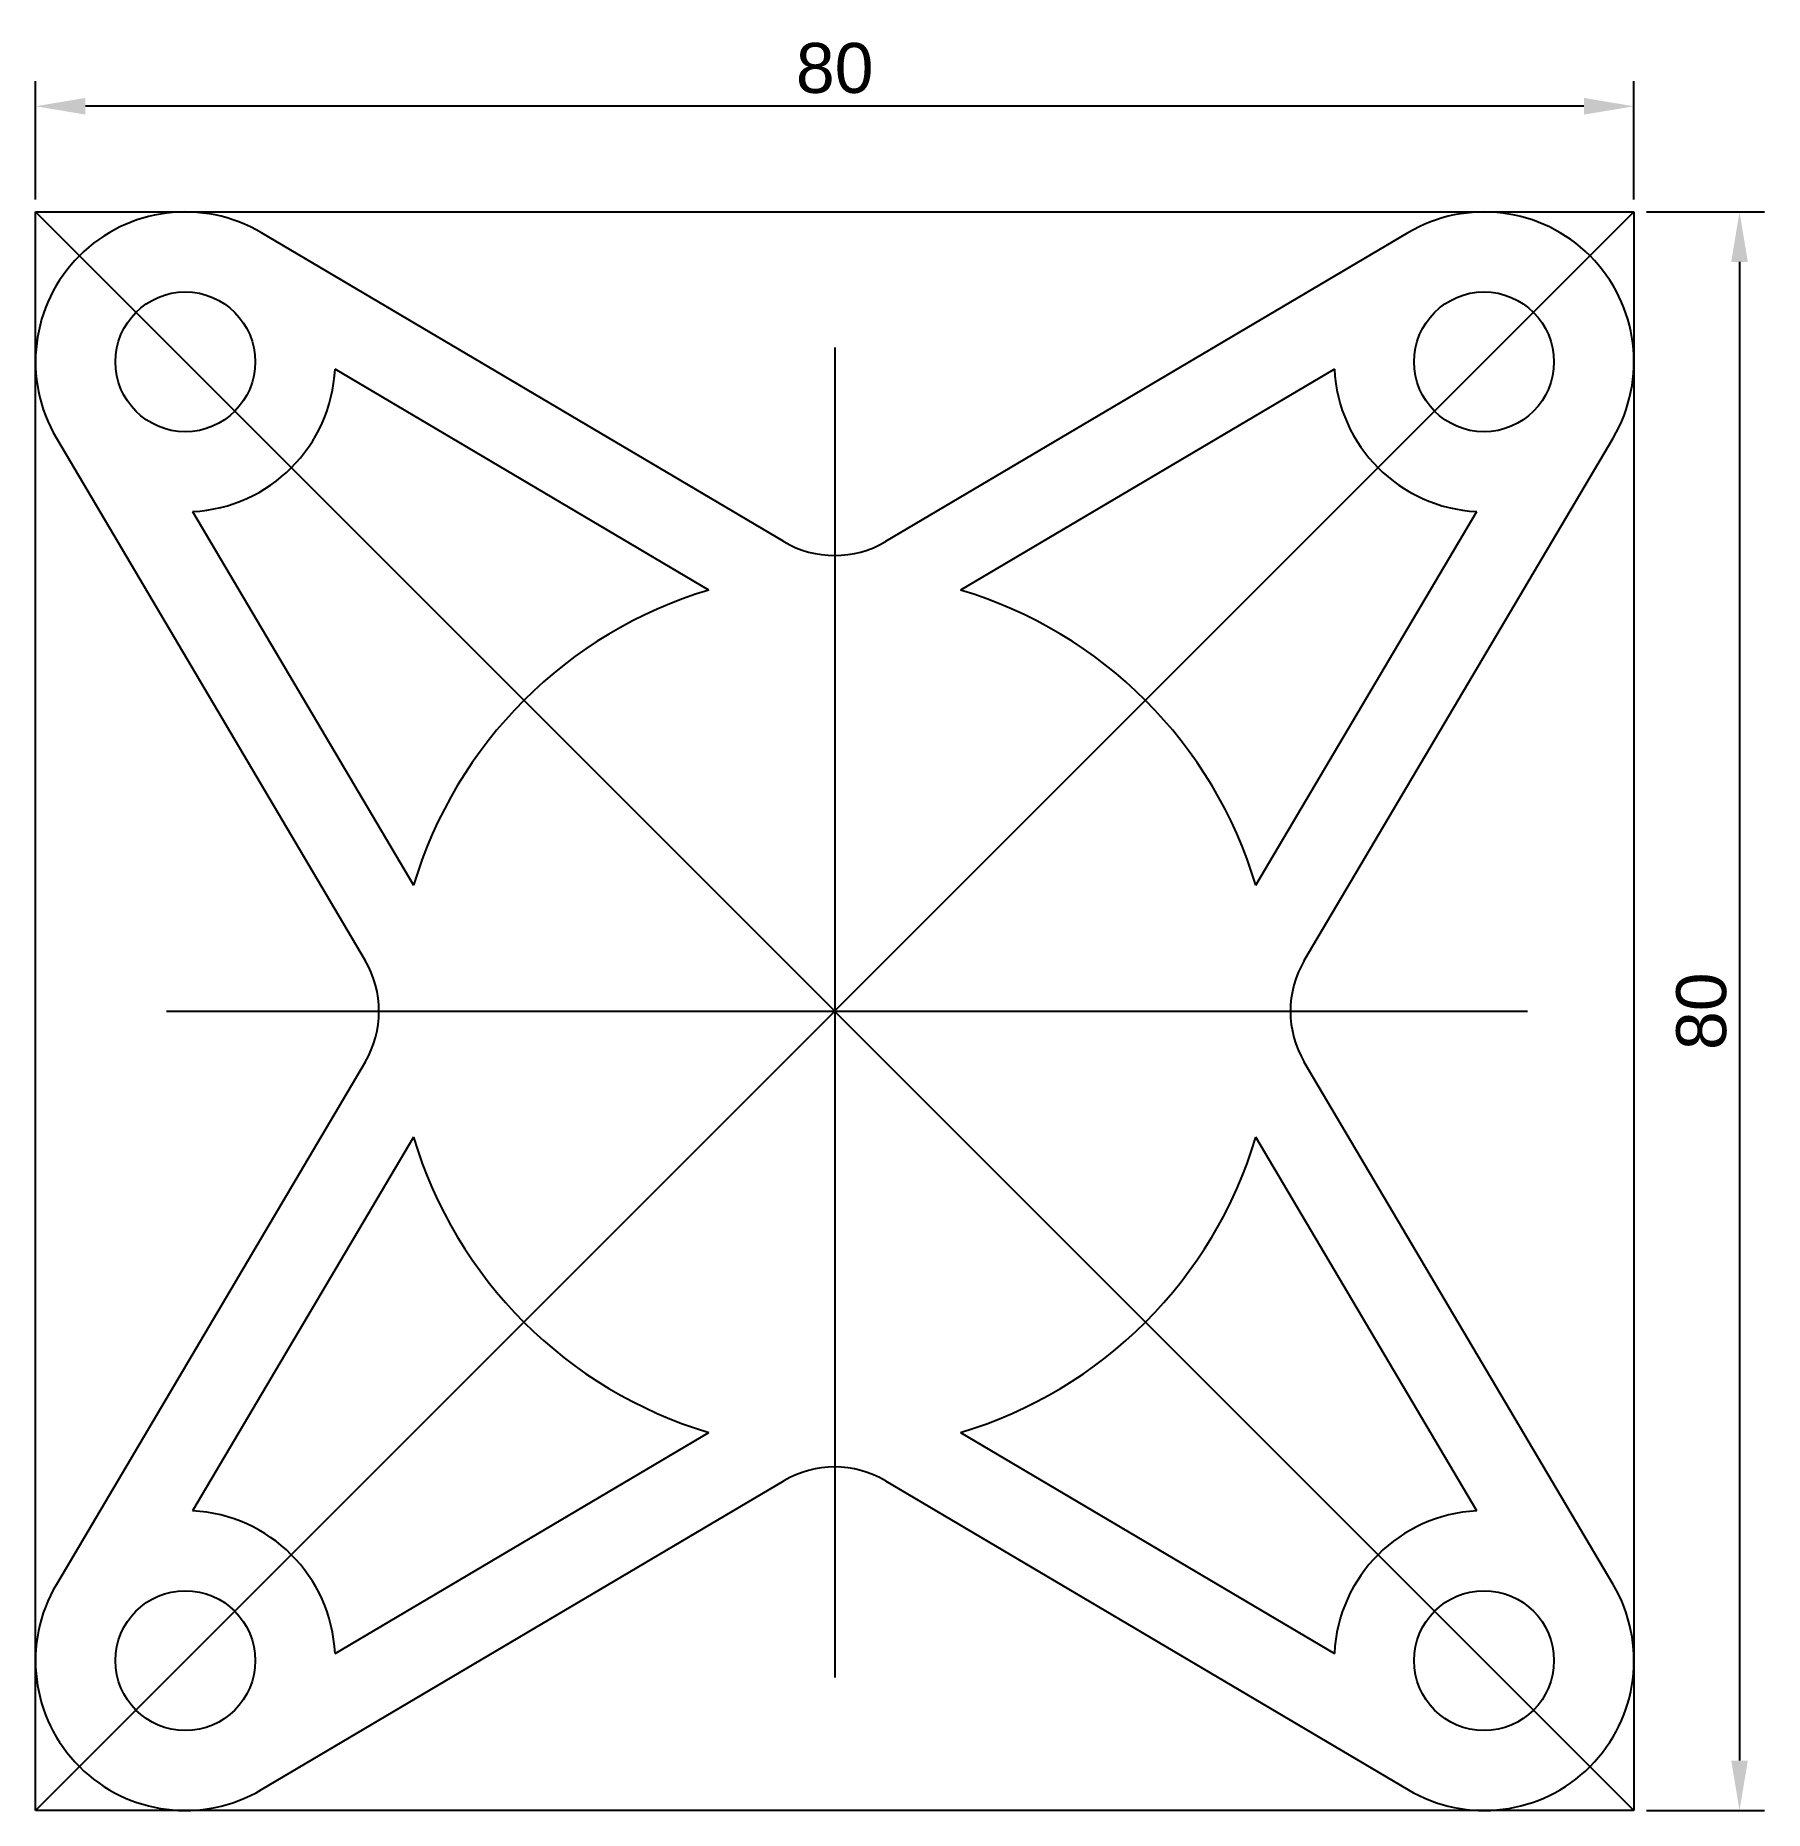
# Model space of a CAD drawing. Header units: millimetres. Extents: x 0.8 to 87.3, y 0.8 to 89.7.
import ezdxf

# ---------------------------------------------------------------- set-up
doc = ezdxf.new("R2010")
doc.units = ezdxf.units.MM
doc.styles.get("Standard").update_dxf_attribs({"font": 'arial.ttf'})
doc.dimstyles.new('ISO-25', dxfattribs={"dimtxt": 2.5, "dimasz": 2.5, "dimexe": 1.25, "dimexo": 0.625, "dimtad": 1, "dimtxsty": 'Standard', "dimcen": 2.5, "dimadec": 0, "dimazin": 0, "dimtfac": 1, "dimtmove": 0, "dimatfit": 3, "dimfxl": 1, "dimarcsym": 0})

# ---------------------------------------------------------------- blocks, each defined once
blk = doc.blocks.new('*D1')
at = {"color": 0, "lineweight": -2, "transparency": 16777216}
for p, q in [((81.382, 80.841), (87.294, 80.841)), ((86.044, 78.341), (86.044, 3.341)), ((81.382, 0.841), (87.294, 0.841))]:
    blk.add_line(p, q, dxfattribs=at)
at = {"color": 0, "transparency": 16777216}
for points in [[(85.627, 78.341), (86.46, 78.341), (86.044, 80.841)], [(85.627, 3.341), (86.46, 3.341), (86.044, 0.841)]]:
    blk.add_solid(points, dxfattribs=at)
at = {"layer": 'Defpoints', "color": 0, "transparency": 16777216}
for p in [(80.757, 80.841), (80.757, 0.841), (86.044, 0.841)]:
    blk.add_point(p, dxfattribs=at)
at = {"color": 0, "transparency": 16777216, "insert": (84.142, 40.841), "char_height": 2.5, "attachment_point": 5, "rotation": 90}
blk.add_mtext('80', dxfattribs=at)
blk = doc.blocks.new('*D2')
at = {"color": 0, "lineweight": -2, "transparency": 16777216}
for p, q in [((0.757, 81.466), (0.757, 87.381)), ((80.757, 81.466), (80.757, 87.381)), ((78.257, 86.131), (3.257, 86.131))]:
    blk.add_line(p, q, dxfattribs=at)
at = {"color": 0, "transparency": 16777216}
for points in [[(3.257, 86.547), (3.257, 85.714), (0.757, 86.131)], [(78.257, 86.547), (78.257, 85.714), (80.757, 86.131)]]:
    blk.add_solid(points, dxfattribs=at)
at = {"layer": 'Defpoints', "color": 0, "transparency": 16777216}
for p in [(0.757, 86.131), (0.757, 80.841), (80.757, 80.841)]:
    blk.add_point(p, dxfattribs=at)
at = {"color": 0, "transparency": 16777216, "insert": (40.757, 88.032), "char_height": 2.5, "attachment_point": 5}
blk.add_mtext('80', dxfattribs=at)

msp = doc.modelspace()

# ---------------------------------------------------------------- linework, layer by layer
for p, q in [((0.757, 0.841), (80.757, 80.841)), ((0.757, 80.841), (80.757, 0.841)), ((0.757, 80.841), (73.257, 80.841)), ((0.757, 0.841), (0.757, 80.841)), ((73.257, 80.841), (80.757, 80.841)), ((80.757, 80.841), (80.757, 0.841)), ((38.213, 64.345), (12.074, 79.797)), ((69.441, 79.797), (43.302, 64.345)), ((40.757, 74.055), (40.757, 7.503)), ((34.456, 61.919), (15.749, 72.978)), ((65.766, 72.978), (47.059, 61.919)), ((1.801, 69.524), (17.253, 43.385)), ((64.262, 43.385), (79.714, 69.524)), ((8.62, 65.85), (19.679, 47.142)), ((61.836, 47.142), (72.895, 65.85)), ((7.314, 40.841), (75.43, 40.841)), ((17.253, 38.297), (1.801, 12.158)), ((79.714, 12.158), (64.262, 38.297)), ((19.679, 34.54), (8.62, 15.832)), ((72.895, 15.832), (61.836, 34.54)), ((15.749, 8.704), (34.456, 19.763)), ((47.059, 19.763), (65.766, 8.704)), ((12.074, 1.885), (38.213, 17.337)), ((43.302, 17.337), (69.441, 1.885)), ((80.757, 0.841), (0.757, 0.841))]:
    msp.add_line(p, q)
for centre in [(8.257, 73.341), (73.257, 73.341), (8.257, 8.341), (73.257, 8.341)]:
    msp.add_circle(centre, 3.5)
for centre, radius, start, end in [((8.257, 73.341), 7.5, 59.41041, 210.58959), ((73.257, 73.341), 7.5, 329.41041, 120.58959), ((8.257, 73.341), 7.5, 272.77145, 357.22855), ((73.257, 73.341), 7.5, 182.77145, 267.22855), ((40.757, 68.649), 5, 239.41041, 300.58959), ((40.757, 40.841), 22, 106.64359, 163.35641), ((40.757, 40.841), 22, 16.64359, 73.35641), ((12.949, 40.841), 5, 329.41041, 30.58959), ((68.566, 40.841), 5, 149.41041, 210.58959), ((40.757, 40.841), 22, 196.64359, 253.35641), ((40.757, 40.841), 22, 286.64359, 343.35641), ((40.757, 13.033), 5, 59.41041, 120.58959), ((8.257, 8.341), 7.5, 2.77145, 87.22855), ((73.257, 8.341), 7.5, 92.77145, 177.22855), ((8.257, 8.341), 7.5, 149.41041, 300.58959), ((73.257, 8.341), 7.5, 239.41041, 30.58959)]:
    msp.add_arc(centre, radius, start, end)

# ---------------------------------------------------------------- dimensions: what is measured, and where the dimension line sits
dim = msp.add_linear_dim(base=(0.757, 86.131), p1=(80.757, 80.841), p2=(0.757, 80.841), dimstyle='ISO-25')
dim.commit()
dim.dimension.update_dxf_attribs({"geometry": '*D2', "text_midpoint": (40.757, 88.032)})
dim = msp.add_linear_dim(base=(86.044, 0.841), p1=(80.757, 80.841), p2=(80.757, 0.841), angle=90, dimstyle='ISO-25')
dim.commit()
dim.dimension.update_dxf_attribs({"geometry": '*D1', "text_midpoint": (84.142, 40.841)})

doc.saveas('drawing.dxf')
